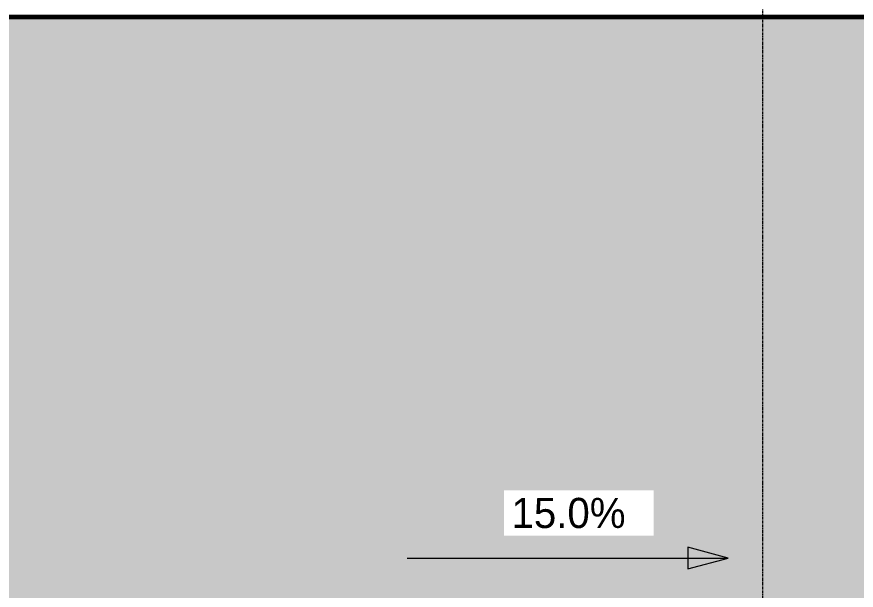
# Model space of a CAD drawing. Header units: inches. Extents: x -4105 to -1989, y 10980 to 12341.
# Drawn here: x -3630.1 to -3462.7, y 11656.8 to 11771 of the extents above; entities that cross this region are included whole.
import ezdxf

# ---------------------------------------------------------------- set-up
doc = ezdxf.new("R2010")
doc.units = ezdxf.units.IN
doc.header["$MEASUREMENT"] = 0
doc.linetypes.add('Grid Line 1_2_', pattern=[0.875, 0.5, -0.125, 0.125, -0.125])
for name, color, linetype, lineweight in [('0-1', 7, 'Continuous', 5), ('A-WALL-6', 130, 'Continuous', 60), ('G-ANNO-DIMS', 111, 'Continuous', 9), ('S-GRID-1', 1, 'Grid Line 1_2_', 9)]:
    doc.layers.add(name, color=color, linetype=linetype, lineweight=lineweight)
doc.layers.add('A-AREA-PATT-5', color=141, linetype='Continuous', lineweight=9, transparency=1)
doc.styles.add('Century Gothic_1', font='ufonts.com_century-gothic.ttf', dxfattribs={"height": 6})

# ---------------------------------------------------------------- blocks, each defined once
blk = doc.blocks.new('CTR - 1st Phase - Shell_rvt-1-ENLARGED FLOOR PLAN - 1ST FLOOR PLAN - EAST')
at = {"layer": 'S-GRID-1'}
blk.add_line((-3481.32, 10979.75), (-3481.32, 12308.75), dxfattribs=at)
blk = doc.blocks.new('CTR - 1st Phase -Stairs _ Elevators_rvt-1-ENLARGED FLOOR PLAN - 1ST FLOOR PLAN - EAST')
at = {"layer": 'A-WALL-6'}
blk.add_line((-3748.91, 11770.99), (-3212.37, 11770.99), dxfattribs=at)

msp = doc.modelspace()

# ---------------------------------------------------------------- hatches: boundary and pattern name
at = {"layer": 'A-AREA-PATT-5'}
h = msp.add_hatch(color=256, dxfattribs=at)
h.paths.add_polyline_path([(-3595.3237, 11546.9894), (-3212.3737, 11546.9894), (-3212.3737, 11770.9894), (-3756.9112, 11770.9894), (-3756.9112, 11826.9894), (-3819.3237, 11826.9894), (-3819.3237, 11834.9894), (-3822.1987, 11834.9894), (-3822.1987, 11826.9894), (-3823.1987, 11826.9894), (-3823.1987, 11824.9894), (-3823.3237, 11824.9894), (-3823.3237, 11788.9894), (-3823.1987, 11788.9894), (-3823.1987, 11786.9894), (-3822.1987, 11786.9894), (-3822.1987, 11762.0706), (-3820.0868, 11762.0706), (-3820.0868, 11761.0706), (-3822.1987, 11761.0706), (-3822.1987, 11759.7894), (-3823.3237, 11759.7894), (-3823.3237, 11567.7894), (-3821.8472, 11567.7894), (-3821.8472, 11760.7894), (-3819.8472, 11760.7894), (-3819.8472, 11567.7894), (-3819.3237, 11567.7894), (-3819.3237, 11546.9894), (-3641.6904, 11546.9894)], flags=0)
h.paths.add_polyline_path([(-3787.1987, 11823.2394), (-3823.1987, 11823.2394), (-3823.1987, 11824.9894), (-3787.1987, 11824.9894)], flags=0)
at = {"layer": 'G-ANNO-DIMS'}
msp.add_hatch(color=256, dxfattribs=at).paths.add_polyline_path([(-3488.2582, 11663.1856), (-3496.2582, 11665.3292), (-3496.2582, 11661.042)], flags=0)

# ---------------------------------------------------------------- linework, layer by layer
for p, q in [((-3488.2582, 11663.1856), (-3496.2582, 11665.3292)), ((-3496.2582, 11665.3292), (-3496.2582, 11661.042)), ((-3552.2582, 11663.1856), (-3488.2582, 11663.1856)), ((-3496.2582, 11661.042), (-3488.2582, 11663.1856))]:
    msp.add_line(p, q, dxfattribs=at)

# ---------------------------------------------------------------- block references
at = {"layer": '0-1'}
for name in ['CTR - 1st Phase - Shell_rvt-1-ENLARGED FLOOR PLAN - 1ST FLOOR PLAN - EAST', 'CTR - 1st Phase -Stairs _ Elevators_rvt-1-ENLARGED FLOOR PLAN - 1ST FLOOR PLAN - EAST']:
    msp.add_blockref(name, (0, 0), dxfattribs=at)

# ---------------------------------------------------------------- next in the draw order: texts
at = {"layer": 'G-ANNO-DIMS', "insert": (-3531.4408, 11675.1745), "char_height": 6, "width": 26.838339, "attachment_point": 1, "line_spacing_factor": 0.984502, "style": 'Century Gothic_1', "bg_fill": 3, "box_fill_scale": 1.25, "bg_fill_color": 256, "bg_fill_true_color": 13158600, "bg_fill_transparency": 0}
msp.add_mtext('15.0%', dxfattribs=at)

doc.saveas('drawing.dxf')
